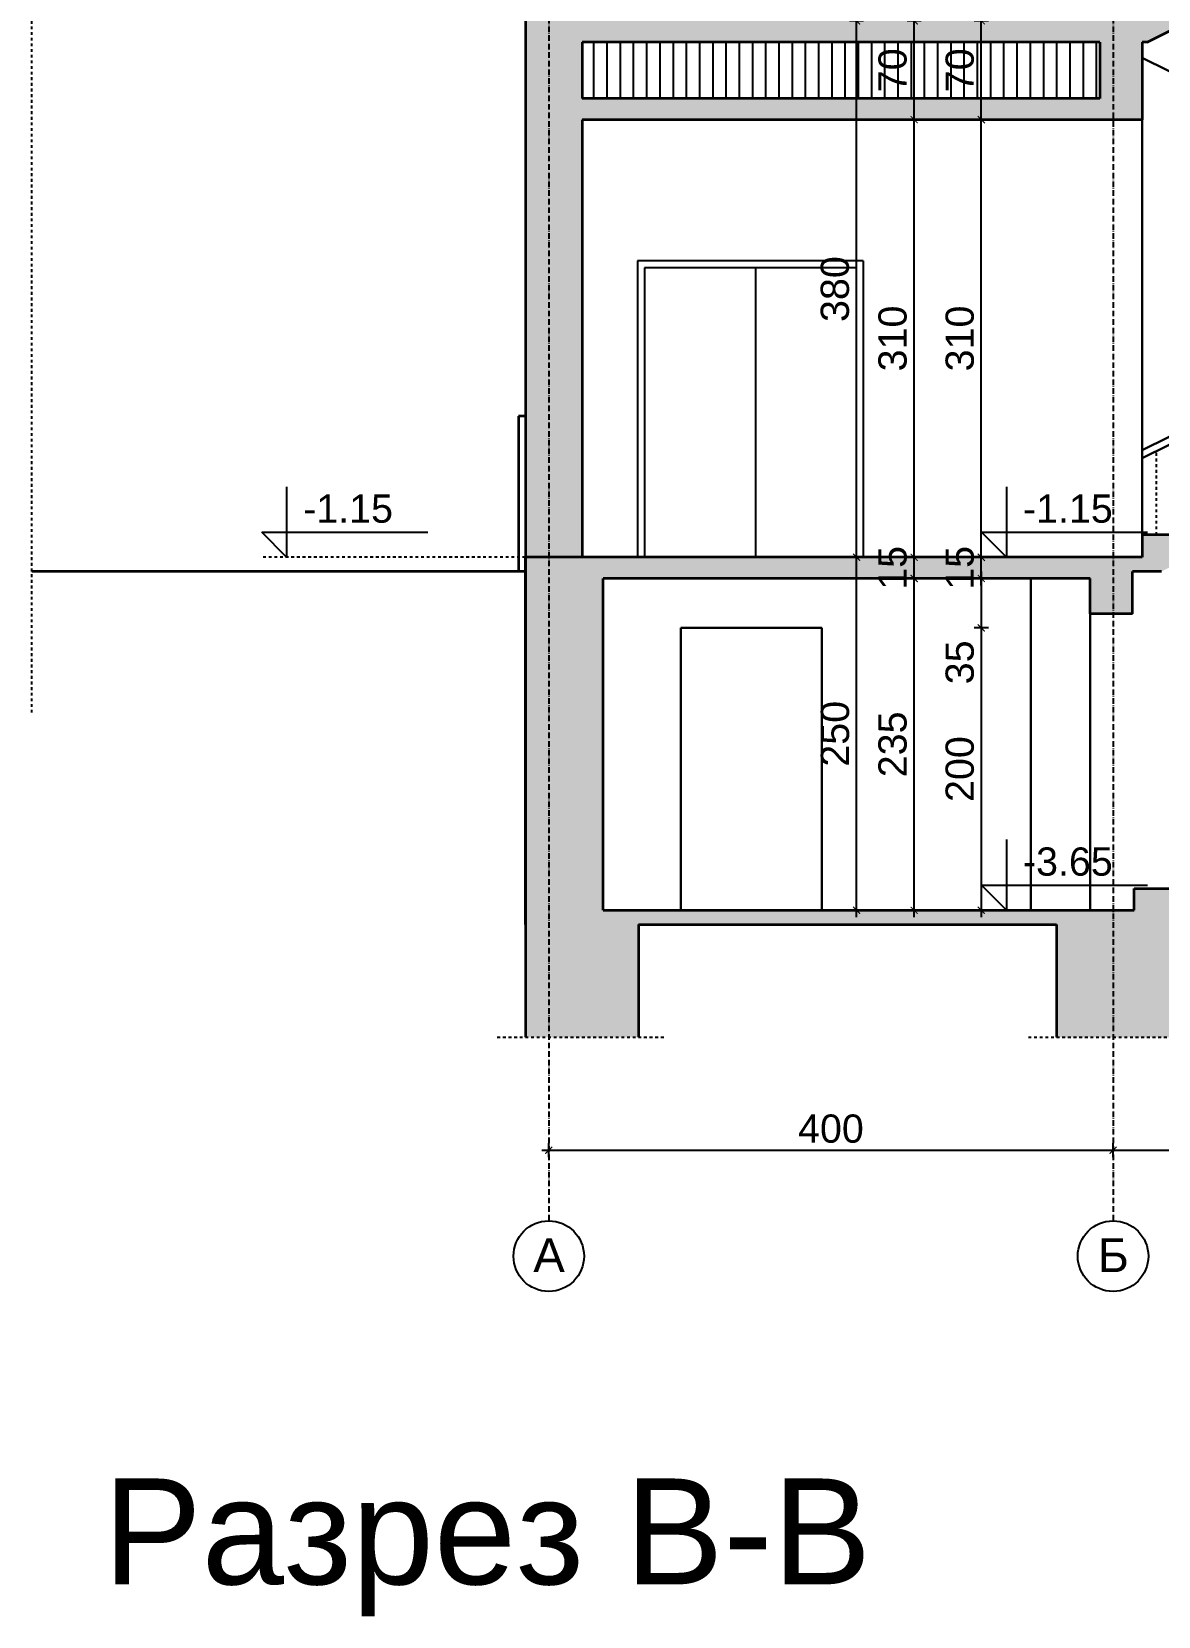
# Model space of a CAD drawing. Header units: inches. Extents: x -72385 to 39588, y -6525 to 66685.
# Drawn here: x 31270 to 32069, y 22761 to 23883 of the extents above; entities that cross this region are included whole.
import ezdxf

# ---------------------------------------------------------------- set-up
doc = ezdxf.new("R2010")
doc.units = ezdxf.units.IN
doc.header["$MEASUREMENT"] = 0
doc.linetypes.add('DashDot', pattern=[0.6, 0.4, -0.1, 0, -0.1])
doc.linetypes.add('Hidden', pattern=[0.4, 0.2, -0.2])
for name, color, linetype, lineweight in [('Надписи коти външни', 252, 'Continuous', 25), ('Надписи коти вътрешни', 252, 'Continuous', 25), ('Надписи нива', 252, 'Continuous', 25), ('Надписи Оси', 252, 'Continuous', 25), ('Оси', 252, 'DashDot', 25), ('Фасади Разрези дебело', 7, 'Continuous', 35), ('Фасади Разрези пунктир', 253, 'Hidden', 25), ('Фасади Разрези средно', 252, 'Continuous', 30), ('Фасади Разрези тънко', 253, 'Continuous', 25), ('Щрих стени', 254, 'Continuous', 25)]:
    doc.layers.add(name, color=color, linetype=linetype, lineweight=lineweight)
doc.styles.add('Arial Regular', font='arial.ttf')
doc.styles.get("Standard").update_dxf_attribs({"font": 'arial.ttf'})
doc.dimstyles.new('Annotative', dxfattribs={"dimscale": 0, "dimtxt": 20, "dimasz": 5, "dimexe": 5, "dimexo": 5, "dimgap": 5, "dimtad": 1, "dimdec": 0, "dimzin": 0, "dimdsep": 46, "dimtxsty": 'Standard', "dimblk": 'ARCHTICK', "dimcen": 5, "dimdle": 5, "dimadec": 0, "dimazin": 0, "dimtfac": 1, "dimtdec": 0, "dimtofl": 0, "dimtmove": 0, "dimatfit": 3, "dimldrblk": 'ARCHTICK', "dimfxl": 5, "dimfxlon": 1, "dimtolj": 1, "dimtzin": 0, "dimarcsym": 1})

# ---------------------------------------------------------------- blocks, each defined once
blk = doc.blocks.new('_ArchTick')
at = {"color": 0, "linetype": 'ByBlock', "const_width": 0.15}
blk.add_lwpolyline([(-0.5, -0.5), (0.5, 0.5)], dxfattribs=at)
blk = doc.blocks.new('*D5139')
at = {"layer": 'Defpoints', "color": 0, "ltscale": 10, "transparency": 16777216}
for p in [(31943.3, 23820.9), (31973.9, 23820.9), (31982.3, 23510.9)]:
    blk.add_point(p, dxfattribs=at)
at = {"layer": 'Надписи коти вътрешни', "color": 0, "lineweight": -2, "ltscale": 10, "transparency": 16777216}
for p, q in [((31948.3, 23820.9), (31938.3, 23820.9)), ((31943.3, 23505.9), (31943.3, 23825.9)), ((31948.3, 23510.9), (31938.3, 23510.9))]:
    blk.add_line(p, q, dxfattribs=at)
at = {"layer": 'Надписи коти вътрешни', "color": 0, "lineweight": -2, "ltscale": 10, "transparency": 16777216, "xscale": 5, "yscale": 5, "zscale": 5}
for p, rotation in [((31943.3, 23820.9), 90), ((31943.3, 23510.9), 270)]:
    blk.add_blockref('_ArchTick', p, dxfattribs=dict(at, rotation=rotation))
at = {"layer": 'Надписи коти вътрешни', "color": 0, "ltscale": 10, "transparency": 16777216, "insert": (31928.1, 23665.9), "char_height": 20, "attachment_point": 5, "rotation": 90}
blk.add_mtext('\\A1;310', dxfattribs=at)
blk = doc.blocks.new('*D5138')
at = {"layer": 'Defpoints', "color": 0, "ltscale": 10, "transparency": 16777216}
for p in [(31943.3, 23890.9), (31973.9, 23890.9), (31973.9, 23820.9)]:
    blk.add_point(p, dxfattribs=at)
at = {"layer": 'Надписи коти вътрешни', "color": 0, "lineweight": -2, "ltscale": 10, "transparency": 16777216}
for p, q in [((31948.3, 23890.9), (31938.3, 23890.9)), ((31943.3, 23815.9), (31943.3, 23895.9)), ((31948.3, 23820.9), (31938.3, 23820.9))]:
    blk.add_line(p, q, dxfattribs=at)
at = {"layer": 'Надписи коти вътрешни', "color": 0, "lineweight": -2, "ltscale": 10, "transparency": 16777216, "xscale": 5, "yscale": 5, "zscale": 5}
for p, rotation in [((31943.3, 23890.9), 90), ((31943.3, 23820.9), 270)]:
    blk.add_blockref('_ArchTick', p, dxfattribs=dict(at, rotation=rotation))
at = {"layer": 'Надписи коти вътрешни', "color": 0, "ltscale": 10, "transparency": 16777216, "insert": (31928.1, 23855.9), "char_height": 20, "attachment_point": 5, "rotation": 90}
blk.add_mtext('\\A1;70', dxfattribs=at)
blk = doc.blocks.new('*D5137')
at = {"layer": 'Defpoints', "color": 0, "ltscale": 10, "transparency": 16777216}
for p in [(31895.7, 23820.9), (31982.3, 23820.9), (31973.9, 23510.9)]:
    blk.add_point(p, dxfattribs=at)
at = {"layer": 'Надписи коти вътрешни', "color": 0, "lineweight": -2, "ltscale": 10, "transparency": 16777216}
for p, q in [((31900.7, 23820.9), (31890.7, 23820.9)), ((31895.7, 23505.9), (31895.7, 23825.9)), ((31900.7, 23510.9), (31890.7, 23510.9))]:
    blk.add_line(p, q, dxfattribs=at)
at = {"layer": 'Надписи коти вътрешни', "color": 0, "lineweight": -2, "ltscale": 10, "transparency": 16777216, "xscale": 5, "yscale": 5, "zscale": 5}
for p, rotation in [((31895.7, 23820.9), 90), ((31895.7, 23510.9), 270)]:
    blk.add_blockref('_ArchTick', p, dxfattribs=dict(at, rotation=rotation))
at = {"layer": 'Надписи коти вътрешни', "color": 0, "ltscale": 10, "transparency": 16777216, "insert": (31880.5, 23665.9), "char_height": 20, "attachment_point": 5, "rotation": 90}
blk.add_mtext('\\A1;310', dxfattribs=at)
blk = doc.blocks.new('*D5136')
at = {"layer": 'Defpoints', "color": 0, "ltscale": 10, "transparency": 16777216}
for p in [(31854.9, 23890.9), (31973.9, 23890.9), (31973.9, 23510.9)]:
    blk.add_point(p, dxfattribs=at)
at = {"layer": 'Надписи коти вътрешни', "color": 0, "lineweight": -2, "ltscale": 10, "transparency": 16777216}
for p, q in [((31859.9, 23890.9), (31849.9, 23890.9)), ((31854.9, 23505.9), (31854.9, 23895.9)), ((31859.9, 23510.9), (31849.9, 23510.9))]:
    blk.add_line(p, q, dxfattribs=at)
at = {"layer": 'Надписи коти вътрешни', "color": 0, "lineweight": -2, "ltscale": 10, "transparency": 16777216, "xscale": 5, "yscale": 5, "zscale": 5}
for p, rotation in [((31854.9, 23890.9), 90), ((31854.9, 23510.9), 270)]:
    blk.add_blockref('_ArchTick', p, dxfattribs=dict(at, rotation=rotation))
at = {"layer": 'Надписи коти вътрешни', "color": 0, "ltscale": 10, "transparency": 16777216, "insert": (31839.6, 23700.9), "char_height": 20, "attachment_point": 5, "rotation": 90}
blk.add_mtext('\\A1;380', dxfattribs=at)
blk = doc.blocks.new('*D5135')
at = {"layer": 'Defpoints', "color": 0, "ltscale": 10, "transparency": 16777216}
for p in [(31895.7, 23890.9), (31917.9, 23890.9), (31917.4, 23820.9)]:
    blk.add_point(p, dxfattribs=at)
at = {"layer": 'Надписи коти вътрешни', "color": 0, "lineweight": -2, "ltscale": 10, "transparency": 16777216}
for p, q in [((31900.7, 23890.9), (31890.7, 23890.9)), ((31895.7, 23815.9), (31895.7, 23895.9)), ((31900.7, 23820.9), (31890.7, 23820.9))]:
    blk.add_line(p, q, dxfattribs=at)
at = {"layer": 'Надписи коти вътрешни', "color": 0, "lineweight": -2, "ltscale": 10, "transparency": 16777216, "xscale": 5, "yscale": 5, "zscale": 5}
for p, rotation in [((31895.7, 23890.9), 90), ((31895.7, 23820.9), 270)]:
    blk.add_blockref('_ArchTick', p, dxfattribs=dict(at, rotation=rotation))
at = {"layer": 'Надписи коти вътрешни', "color": 0, "ltscale": 10, "transparency": 16777216, "insert": (31880.5, 23855.9), "char_height": 20, "attachment_point": 5, "rotation": 90}
blk.add_mtext('\\A1;70', dxfattribs=at)
blk = doc.blocks.new('*D5114')
at = {"layer": 'Defpoints', "color": 0, "ltscale": 10, "transparency": 16777216}
for p in [(31977.3, 23495.9), (31943.3, 23460.9), (31977.3, 23460.9)]:
    blk.add_point(p, dxfattribs=at)
at = {"layer": 'Надписи коти вътрешни', "color": 0, "lineweight": -2, "ltscale": 10, "transparency": 16777216}
for p, q in [((31948.3, 23495.9), (31938.3, 23495.9)), ((31943.3, 23500.9), (31943.3, 23460.9)), ((31948.3, 23460.9), (31938.3, 23460.9)), ((31943.3, 23460.9), (31943.3, 23417.1))]:
    blk.add_line(p, q, dxfattribs=at)
at = {"layer": 'Надписи коти вътрешни', "color": 0, "lineweight": -2, "ltscale": 10, "transparency": 16777216, "xscale": 5, "yscale": 5, "zscale": 5}
for p, rotation in [((31943.3, 23495.9), 90), ((31943.3, 23460.9), 270)]:
    blk.add_blockref('_ArchTick', p, dxfattribs=dict(at, rotation=rotation))
at = {"layer": 'Надписи коти вътрешни', "color": 0, "ltscale": 10, "transparency": 16777216, "insert": (31928.1, 23436.5), "char_height": 20, "attachment_point": 5, "rotation": 90}
blk.add_mtext('\\A1;35', dxfattribs=at)
blk = doc.blocks.new('*D5113')
at = {"layer": 'Defpoints', "color": 0, "ltscale": 10, "transparency": 16777216}
for p in [(31977.3, 23460.9), (31943.3, 23260.9), (31977.3, 23260.9)]:
    blk.add_point(p, dxfattribs=at)
at = {"layer": 'Надписи коти вътрешни', "color": 0, "lineweight": -2, "ltscale": 10, "transparency": 16777216}
for p, q in [((31948.3, 23460.9), (31938.3, 23460.9)), ((31943.3, 23465.9), (31943.3, 23255.9)), ((31948.3, 23260.9), (31938.3, 23260.9))]:
    blk.add_line(p, q, dxfattribs=at)
at = {"layer": 'Надписи коти вътрешни', "color": 0, "lineweight": -2, "ltscale": 10, "transparency": 16777216, "xscale": 5, "yscale": 5, "zscale": 5}
for p, rotation in [((31943.3, 23460.9), 90), ((31943.3, 23260.9), 270)]:
    blk.add_blockref('_ArchTick', p, dxfattribs=dict(at, rotation=rotation))
at = {"layer": 'Надписи коти вътрешни', "color": 0, "ltscale": 10, "transparency": 16777216, "insert": (31928.1, 23360.9), "char_height": 20, "attachment_point": 5, "rotation": 90}
blk.add_mtext('\\A1;200', dxfattribs=at)
blk = doc.blocks.new('*D5112')
at = {"layer": 'Defpoints', "color": 0, "ltscale": 10, "transparency": 16777216}
for p in [(31895.7, 23495.9), (31977.3, 23495.9), (31977.3, 23260.9)]:
    blk.add_point(p, dxfattribs=at)
at = {"layer": 'Надписи коти вътрешни', "color": 0, "lineweight": -2, "ltscale": 10, "transparency": 16777216}
for p, q in [((31900.7, 23495.9), (31890.7, 23495.9)), ((31895.7, 23255.9), (31895.7, 23500.9)), ((31900.7, 23260.9), (31890.7, 23260.9))]:
    blk.add_line(p, q, dxfattribs=at)
at = {"layer": 'Надписи коти вътрешни', "color": 0, "lineweight": -2, "ltscale": 10, "transparency": 16777216, "xscale": 5, "yscale": 5, "zscale": 5}
for p, rotation in [((31895.7, 23495.9), 90), ((31895.7, 23260.9), 270)]:
    blk.add_blockref('_ArchTick', p, dxfattribs=dict(at, rotation=rotation))
at = {"layer": 'Надписи коти вътрешни', "color": 0, "ltscale": 10, "transparency": 16777216, "insert": (31880.5, 23378.4), "char_height": 20, "attachment_point": 5, "rotation": 90}
blk.add_mtext('\\A1;235', dxfattribs=at)
blk = doc.blocks.new('*D5111')
at = {"layer": 'Defpoints', "color": 0, "ltscale": 10, "transparency": 16777216}
for p in [(31854.9, 23510.9), (31977.3, 23510.9), (31977.3, 23260.9)]:
    blk.add_point(p, dxfattribs=at)
at = {"layer": 'Надписи коти вътрешни', "color": 0, "lineweight": -2, "ltscale": 10, "transparency": 16777216}
for p, q in [((31854.9, 23255.9), (31854.9, 23515.9)), ((31859.9, 23510.9), (31849.9, 23510.9)), ((31859.9, 23260.9), (31849.9, 23260.9))]:
    blk.add_line(p, q, dxfattribs=at)
at = {"layer": 'Надписи коти вътрешни', "color": 0, "lineweight": -2, "ltscale": 10, "transparency": 16777216, "xscale": 5, "yscale": 5, "zscale": 5}
for p, rotation in [((31854.9, 23510.9), 90), ((31854.9, 23260.9), 270)]:
    blk.add_blockref('_ArchTick', p, dxfattribs=dict(at, rotation=rotation))
at = {"layer": 'Надписи коти вътрешни', "color": 0, "ltscale": 10, "transparency": 16777216, "insert": (31839.7, 23385.9), "char_height": 20, "attachment_point": 5, "rotation": 90}
blk.add_mtext('\\A1;250', dxfattribs=at)
blk = doc.blocks.new('*D5110')
at = {"layer": 'Defpoints', "color": 0, "ltscale": 10, "transparency": 16777216}
for p in [(31895.7, 23510.9), (31926.3, 23510.9), (31957.7, 23495.9)]:
    blk.add_point(p, dxfattribs=at)
at = {"layer": 'Надписи коти вътрешни', "color": 0, "lineweight": -2, "ltscale": 10, "transparency": 16777216}
for p, q in [((31895.7, 23490.9), (31895.7, 23515.9)), ((31900.7, 23510.9), (31890.7, 23510.9)), ((31900.7, 23495.9), (31890.7, 23495.9))]:
    blk.add_line(p, q, dxfattribs=at)
at = {"layer": 'Надписи коти вътрешни', "color": 0, "lineweight": -2, "ltscale": 10, "transparency": 16777216, "xscale": 5, "yscale": 5, "zscale": 5}
for p, rotation in [((31895.7, 23510.9), 90), ((31895.7, 23495.9), 270)]:
    blk.add_blockref('_ArchTick', p, dxfattribs=dict(at, rotation=rotation))
at = {"layer": 'Надписи коти вътрешни', "color": 0, "ltscale": 10, "transparency": 16777216, "insert": (31880.5, 23503.4), "char_height": 20, "attachment_point": 5, "rotation": 90}
blk.add_mtext('\\A1;15', dxfattribs=at)
blk = doc.blocks.new('*D5109')
at = {"layer": 'Defpoints', "color": 0, "ltscale": 10, "transparency": 16777216}
for p in [(31943.3, 23510.9), (31973.9, 23510.9), (31973.9, 23495.9)]:
    blk.add_point(p, dxfattribs=at)
at = {"layer": 'Надписи коти вътрешни', "color": 0, "lineweight": -2, "ltscale": 10, "transparency": 16777216}
for p, q in [((31943.3, 23490.9), (31943.3, 23515.9)), ((31948.3, 23510.9), (31938.3, 23510.9)), ((31948.3, 23495.9), (31938.3, 23495.9))]:
    blk.add_line(p, q, dxfattribs=at)
at = {"layer": 'Надписи коти вътрешни', "color": 0, "lineweight": -2, "ltscale": 10, "transparency": 16777216, "xscale": 5, "yscale": 5, "zscale": 5}
for p, rotation in [((31943.3, 23510.9), 90), ((31943.3, 23495.9), 270)]:
    blk.add_blockref('_ArchTick', p, dxfattribs=dict(at, rotation=rotation))
at = {"layer": 'Надписи коти вътрешни', "color": 0, "ltscale": 10, "transparency": 16777216, "insert": (31928.1, 23503.4), "char_height": 20, "attachment_point": 5, "rotation": 90}
blk.add_mtext('\\A1;15', dxfattribs=at)
blk = doc.blocks.new('*D7065')
at = {"layer": 'Defpoints', "color": 0, "ltscale": 10, "transparency": 16777216}
for p in [(32036.7, 23090.9), (31636.7, 23040.9), (32036.7, 23040.9)]:
    blk.add_point(p, dxfattribs=at)
at = {"layer": 'Надписи коти външни', "color": 0, "lineweight": -2, "ltscale": 10, "transparency": 16777216}
for p, q in [((31631.7, 23090.9), (32041.7, 23090.9)), ((31636.7, 23085.9), (31636.7, 23095.9)), ((32036.7, 23085.9), (32036.7, 23095.9))]:
    blk.add_line(p, q, dxfattribs=at)
at = {"layer": 'Надписи коти външни', "color": 0, "lineweight": -2, "ltscale": 10, "transparency": 16777216, "xscale": 5, "yscale": 5, "zscale": 5, "rotation": 180}
blk.add_blockref('_ArchTick', (31636.7, 23090.9), dxfattribs=at)
at = {"layer": 'Надписи коти външни', "color": 0, "lineweight": -2, "ltscale": 10, "transparency": 16777216, "xscale": 5, "yscale": 5, "zscale": 5}
blk.add_blockref('_ArchTick', (32036.7, 23090.9), dxfattribs=at)
at = {"layer": 'Надписи коти външни', "color": 0, "ltscale": 10, "transparency": 16777216, "insert": (31836.7, 23106.1), "char_height": 20, "attachment_point": 5}
blk.add_mtext('\\A1;400', dxfattribs=at)
blk = doc.blocks.new('*D7066')
at = {"layer": 'Defpoints', "color": 0, "ltscale": 10, "transparency": 16777216}
for p in [(32596.7, 23090.9), (32036.7, 23040.9), (32596.7, 23040.9)]:
    blk.add_point(p, dxfattribs=at)
at = {"layer": 'Надписи коти външни', "color": 0, "lineweight": -2, "ltscale": 10, "transparency": 16777216}
for p, q in [((32031.7, 23090.9), (32601.7, 23090.9)), ((32036.7, 23085.9), (32036.7, 23095.9)), ((32596.7, 23085.9), (32596.7, 23095.9))]:
    blk.add_line(p, q, dxfattribs=at)
at = {"layer": 'Надписи коти външни', "color": 0, "lineweight": -2, "ltscale": 10, "transparency": 16777216, "xscale": 5, "yscale": 5, "zscale": 5, "rotation": 180}
blk.add_blockref('_ArchTick', (32036.7, 23090.9), dxfattribs=at)
at = {"layer": 'Надписи коти външни', "color": 0, "lineweight": -2, "ltscale": 10, "transparency": 16777216, "xscale": 5, "yscale": 5, "zscale": 5}
blk.add_blockref('_ArchTick', (32596.7, 23090.9), dxfattribs=at)
at = {"layer": 'Надписи коти външни', "color": 0, "ltscale": 10, "transparency": 16777216, "insert": (32316.7, 23106.1), "char_height": 20, "attachment_point": 5}
blk.add_mtext('\\A1;560', dxfattribs=at)

msp = doc.modelspace()

# ---------------------------------------------------------------- hatches: boundary and pattern name
at = {"layer": 'Щрих стени', "ltscale": 10}
h = msp.add_hatch(color=256, dxfattribs=at)
h.dxf.hatch_style = 1
h.paths.add_polyline_path([(32057.4, 23875.9), (32060.9, 23875.9), (32412.1, 24049.7), (32412.1, 24035.9), (32442.1, 24035.9), (32442.1, 24065.9), (32566.6, 24065.9), (32566.6, 23700.9), (32611.7, 23700.9), (32611.7, 24080.9), (32409.4, 24080.9), (32409.4, 24065.1), (32377.4, 24065.1), (32377.4, 24049.2), (32345.6, 24049.2), (32345.6, 24033.4), (32313.4, 24033.4), (32313.4, 24017.6), (32281.4, 24017.6), (32281.4, 24001.7), (32249.4, 24001.7), (32249.4, 23985.9), (32217.4, 23985.9), (32217.4, 23970.1), (32185.4, 23970.1), (32185.4, 23954.2), (32153.4, 23954.2), (32153.4, 23938.4), (32121.4, 23938.4), (32121.4, 23922.6), (32089.4, 23922.6), (32089.4, 23906.8), (32057.4, 23906.8), (32057.4, 23890.9), (31620.2, 23890.9), (31620.2, 23510.9), (31660.3, 23510.9), (31660.3, 23820.9), (32057.4, 23820.9)])
h.paths.add_polyline_path([(32027.4, 23835.9), (31660.3, 23835.9), (31660.3, 23875.9), (32027.4, 23875.9)], flags=16)
at = {"layer": 'Щрих стени', "ltscale": 10, "transparency": 33554610}
h = msp.add_hatch(dxfattribs=at)
h.set_pattern_fill('ANSI31', color=256, scale=75, angle=45)
h.paths.add_polyline_path([(32027.4, 23875.9), (31660.3, 23875.9), (31660.3, 23835.9), (32027.4, 23835.9)])
at = {"layer": 'Щрих стени', "ltscale": 10}
h = msp.add_hatch(color=256, dxfattribs=at)
h.dxf.hatch_style = 1
h.paths.add_polyline_path([(31675.3, 23495.9), (32020.4, 23495.9), (32020.4, 23470.9), (32050.4, 23470.9), (32050.4, 23500.9), (32071, 23500.9), (32412.1, 23669.7), (32412.1, 23655.9), (32442.1, 23655.9), (32442.1, 23685.9), (32566.6, 23685.9), (32566.6, 23465.9), (32611.7, 23465.9), (32611.7, 23700.9), (32409.4, 23700.9), (32409.4, 23685.1), (32377.4, 23685.1), (32377.4, 23669.2), (32345.6, 23669.2), (32345.6, 23653.4), (32313.4, 23653.4), (32313.4, 23637.6), (32281.4, 23637.6), (32281.4, 23621.7), (32249.4, 23621.7), (32249.4, 23605.9), (32217.4, 23605.9), (32217.4, 23590.1), (32185.4, 23590.1), (32185.4, 23574.2), (32153.4, 23574.2), (32153.4, 23558.4), (32121.4, 23558.4), (32121.4, 23542.6), (32089.4, 23542.6), (32089.4, 23526.8), (32057.4, 23526.8), (32057.4, 23510.9), (31620.3, 23510.9), (31620.3, 23250.9), (31620.2, 23170.9), (31700.2, 23170.9), (31700.2, 23250.9), (31996.7, 23250.9), (31996.7, 23170.9), (32076.7, 23170.9), (32076.7, 23250.9), (32531.6, 23250.9), (32531.6, 23170.9), (32611.7, 23170.9), (32611.7, 23465.9), (32412.1, 23465.9), (32412.1, 23446.9), (32381.9, 23446.9), (32381.9, 23431.4), (32351.6, 23431.4), (32351.6, 23415.9), (32321.6, 23415.9), (32321.6, 23400.4), (32291.6, 23400.4), (32291.6, 23384.9), (32261.6, 23384.9), (32261.6, 23369.4), (32231.6, 23369.4), (32231.6, 23353.9), (32201.6, 23353.9), (32201.6, 23338.4), (32171.6, 23338.4), (32171.6, 23322.9), (32141.6, 23322.9), (32141.6, 23307.4), (32111.6, 23307.4), (32111.6, 23291.9), (32081.6, 23291.9), (32081.6, 23276.4), (32051.6, 23276.4), (32051.6, 23260.9), (31675.3, 23260.9)])
h.paths.add_polyline_path([(32084.3, 23260.9), (32416.9, 23432.6), (32416.9, 23420.9), (32446.9, 23420.9), (32446.9, 23450.9), (32556.6, 23450.9), (32556.6, 23260.9)], flags=16)

# ---------------------------------------------------------------- linework, layer by layer
at = {"layer": 'Надписи нива', "ltscale": 10}
for p, q in [((31450.9, 23560.9), (31450.9, 23510.9)), ((31961.1, 23560.9), (31961.1, 23510.9)), ((31433.2, 23528.6), (31550.9, 23528.6)), ((31450.9, 23510.9), (31433.2, 23528.6)), ((31943.4, 23528.6), (32061.1, 23528.6)), ((31961.1, 23510.9), (31943.4, 23528.6)), ((31961.1, 23310.9), (31961.1, 23260.9)), ((31943.4, 23278.6), (32061.1, 23278.6)), ((31961.1, 23260.9), (31943.4, 23278.6))]:
    msp.add_line(p, q, dxfattribs=at)
at = {"layer": 'Надписи нива', "linetype": 'Hidden', "ltscale": 10}
msp.add_line((31620.2, 23510.9), (31433.2, 23510.9), dxfattribs=at)
at = {"layer": 'Надписи Оси', "ltscale": 50}
for centre in [(31636.7, 23015.9), (32036.7, 23015.9)]:
    msp.add_circle(centre, 25, dxfattribs=at)
at = {"layer": 'Оси', "ltscale": 10}
for p, q in [((31636.7, 25350.9), (31636.7, 23040.9)), ((32036.7, 25350.9), (32036.7, 23040.9))]:
    msp.add_line(p, q, dxfattribs=at)
at = {"layer": 'Фасади Разрези дебело', "ltscale": 10}
for p, q in [((31620.2, 25105.9), (31620.2, 23170.9)), ((32060.9, 23875.9), (32412.1, 24049.7)), ((31660.3, 23875.9), (31660.3, 23835.9)), ((32027.4, 23875.9), (32027.4, 23835.9)), ((32057.4, 23875.9), (32057.4, 23820.9)), ((31660.3, 23820.9), (31660.3, 23510.9)), ((31615.2, 23610.9), (31615.2, 23500.9)), ((31620.2, 23610.9), (31615.2, 23610.9)), ((32057.4, 23526.8), (32057.4, 23510.9)), ((31620.3, 23250.9), (31620.3, 23510.9)), ((31675.3, 23260.9), (31675.3, 23495.9)), ((32020.4, 23470.9), (32020.4, 23495.9)), ((32050.4, 23470.9), (32050.4, 23500.9)), ((32051.6, 23260.9), (32051.6, 23276.4)), ((31700.2, 23250.9), (31700.2, 23170.9)), ((31996.7, 23250.9), (31996.7, 23170.9))]:
    msp.add_line(p, q, dxfattribs=at)
at = {"layer": 'Фасади Разрези дебело', "ltscale": 10, "extrusion": (1.22465e-16, 1, -2.22045e-16)}
for p, q in [((32027.4, 23875.9), (31660.3, 23875.9)), ((32060.9, 23875.9), (32057.3, 23875.9)), ((32027.4, 23835.9), (31660.3, 23835.9)), ((32057.4, 23820.9), (31660.3, 23820.9)), ((32089.4, 23526.8), (32057.4, 23526.8)), ((32057.4, 23510.9), (31620.3, 23510.9))]:
    msp.add_line(p, q, dxfattribs=at)
at = {"layer": 'Фасади Разрези дебело', "ltscale": 10, "extrusion": (-1.2091e-15, 1, -2.22045e-16)}
for p, q in [((31620.2, 23500.9), (31270.2, 23500.9)), ((32020.4, 23495.9), (31675.3, 23495.9)), ((32071, 23500.9), (32050.4, 23500.9)), ((32050.4, 23470.9), (32020.4, 23470.9))]:
    msp.add_line(p, q, dxfattribs=at)
at = {"layer": 'Фасади Разрези дебело', "ltscale": 10, "extrusion": (-1.22465e-16, 1, -2.22045e-16)}
for p, q in [((32051.6, 23276.4), (32081.6, 23276.4)), ((31675.3, 23260.9), (32051.6, 23260.9)), ((31620.2, 23250.9), (31620.3, 23250.9)), ((31700.2, 23250.9), (31996.7, 23250.9))]:
    msp.add_line(p, q, dxfattribs=at)
at = {"layer": 'Фасади Разрези пунктир', "ltscale": 10}
for p, q in [((31270.2, 23400.9), (31270.2, 24600.9)), ((32067.4, 23526.8), (32067.4, 23586.1))]:
    msp.add_line(p, q, dxfattribs=at)
at = {"layer": 'Фасади Разрези пунктир', "ltscale": 10, "extrusion": (1.2091e-15, 1, -2.22045e-16)}
for p, q in [((31600.2, 23170.9), (31720.2, 23170.9)), ((31976.7, 23170.9), (32096.7, 23170.9))]:
    msp.add_line(p, q, dxfattribs=at)
at = {"layer": 'Фасади Разрези средно', "ltscale": 10}
for p, q in [((32338.2, 23725.7), (32057.3, 23864.7)), ((32057.4, 23526.8), (32057.4, 23820.9)), ((32057.4, 23586.8), (32409.4, 23760.9)), ((32057.4, 23581.2), (32410.6, 23755.9)), ((31978.3, 23260.9), (31978.3, 23495.9)), ((32020.4, 23470.9), (32020.4, 23260.9)), ((31730.3, 23260.9), (31730.3, 23460.9)), ((31830.3, 23260.9), (31830.3, 23460.9))]:
    msp.add_line(p, q, dxfattribs=at)
at = {"layer": 'Фасади Разрези средно', "ltscale": 10, "extrusion": (-1.22465e-16, 1, -2.22045e-16)}
msp.add_line((31730.3, 23460.9), (31830.3, 23460.9), dxfattribs=at)
at = {"layer": 'Фасади Разрези тънко', "ltscale": 10, "extrusion": (-1.2091e-15, 1, -2.22045e-16)}
for p, q in [((31859.6, 23720.9), (31699.6, 23720.9)), ((31854.6, 23715.9), (31704.6, 23715.9))]:
    msp.add_line(p, q, dxfattribs=at)
at = {"layer": 'Фасади Разрези тънко', "ltscale": 10}
for p, q in [((31699.6, 23720.9), (31699.6, 23510.9)), ((31859.6, 23720.9), (31859.6, 23510.9)), ((31704.6, 23715.9), (31704.6, 23510.9)), ((31783.2, 23715.9), (31783.2, 23510.9)), ((31854.6, 23715.9), (31854.6, 23510.9))]:
    msp.add_line(p, q, dxfattribs=at)

# ---------------------------------------------------------------- texts
at = {"ltscale": 10, "insert": (31929, 22858.4), "char_height": 75, "width": 1216.339, "attachment_point": 2, "style": 'Arial Regular'}
msp.add_mtext('\\pxql;Разрез В-В', dxfattribs=at)
at = {"layer": 'Надписи нива', "ltscale": 10, "char_height": 20, "width": 180.489, "attachment_point": 1, "style": 'Arial Regular'}
for s, insert in [('-1.15', (31462.6, 23555.4)), ('-1.15', (31972.8, 23555.4)), ('-3.65', (31972.8, 23305.4))]:
    msp.add_mtext(s, dxfattribs=dict(at, insert=insert))
at = {"layer": 'Надписи Оси', "ltscale": 100, "char_height": 24, "width": 27.213, "attachment_point": 1, "style": 'Arial Regular'}
for s, insert in [('\\pxqc;А', (31623.3, 23028.6)), ('\\pxqc;Б', (32023.3, 23028.6))]:
    msp.add_mtext(s, dxfattribs=dict(at, insert=insert))

# ---------------------------------------------------------------- dimensions: what is measured, and where the dimension line sits
at = {"layer": 'Надписи коти външни', "ltscale": 10}
for p1, p2, picture, middle in [((31636.7, 23040.9), (32036.7, 23040.9), '*D7065', (31836.7, 23106.1)), ((32036.7, 23040.9), (32596.7, 23040.9), '*D7066', (32316.7, 23106.1))]:
    dim = msp.add_aligned_dim(p1=p1, p2=p2, distance=50, dimstyle='Annotative', override={"dimscale": 0, "dimtix": 0, "dimtofl": 0, "dimtmove": 0, "dimatfit": 3}, dxfattribs=at)
    dim.commit()
    dim.dimension.update_dxf_attribs({"geometry": picture, "text_midpoint": middle})
at = {"layer": 'Надписи коти вътрешни', "ltscale": 10}
for base, p1, p2, picture, middle in [((31854.9, 23890.9), (31973.9, 23510.9), (31973.9, 23890.9), '*D5136', (31839.6, 23700.9)), ((31895.7, 23820.9), (31973.9, 23510.9), (31982.3, 23820.9), '*D5137', (31880.5, 23665.9)), ((31943.3, 23820.9), (31982.3, 23510.9), (31973.9, 23820.9), '*D5139', (31928.1, 23665.9)), ((31854.9, 23510.9), (31977.3, 23260.9), (31977.3, 23510.9), '*D5111', (31839.7, 23385.9)), ((31895.7, 23495.9), (31977.3, 23260.9), (31977.3, 23495.9), '*D5112', (31880.5, 23378.4)), ((31943.3, 23460.9), (31977.3, 23495.9), (31977.3, 23460.9), '*D5114', (31928.1, 23436.5)), ((31943.3, 23260.9), (31977.3, 23460.9), (31977.3, 23260.9), '*D5113', (31928.1, 23360.9))]:
    dim = msp.add_linear_dim(base=base, p1=p1, p2=p2, angle=90, dimstyle='Annotative', override={"dimscale": 0, "dimtix": 0, "dimtofl": 0, "dimtmove": 0, "dimatfit": 3}, dxfattribs=at)
    dim.commit()
    dim.dimension.update_dxf_attribs({"geometry": picture, "text_midpoint": middle})
for base, p1, p2, picture, middle in [((31895.7, 23890.9), (31917.4, 23820.9), (31917.9, 23890.9), '*D5135', (31895.7, 23855.9)), ((31943.3, 23890.9), (31973.9, 23820.9), (31973.9, 23890.9), '*D5138', (31943.3, 23855.9)), ((31895.7, 23510.9), (31957.7, 23495.9), (31926.3, 23510.9), '*D5110', (31895.7, 23503.4)), ((31943.3, 23510.9), (31973.9, 23495.9), (31973.9, 23510.9), '*D5109', (31943.3, 23503.4))]:
    dim = msp.add_linear_dim(base=base, p1=p1, p2=p2, angle=90, dimstyle='Annotative', override={"dimscale": 0, "dimtix": 0, "dimtofl": 0, "dimtmove": 0, "dimatfit": 3}, dxfattribs=at)
    dim.commit()
    dim.dimension.update_dxf_attribs({"geometry": picture, "text_midpoint": middle, "dimtype": 128})

doc.saveas('drawing.dxf')
